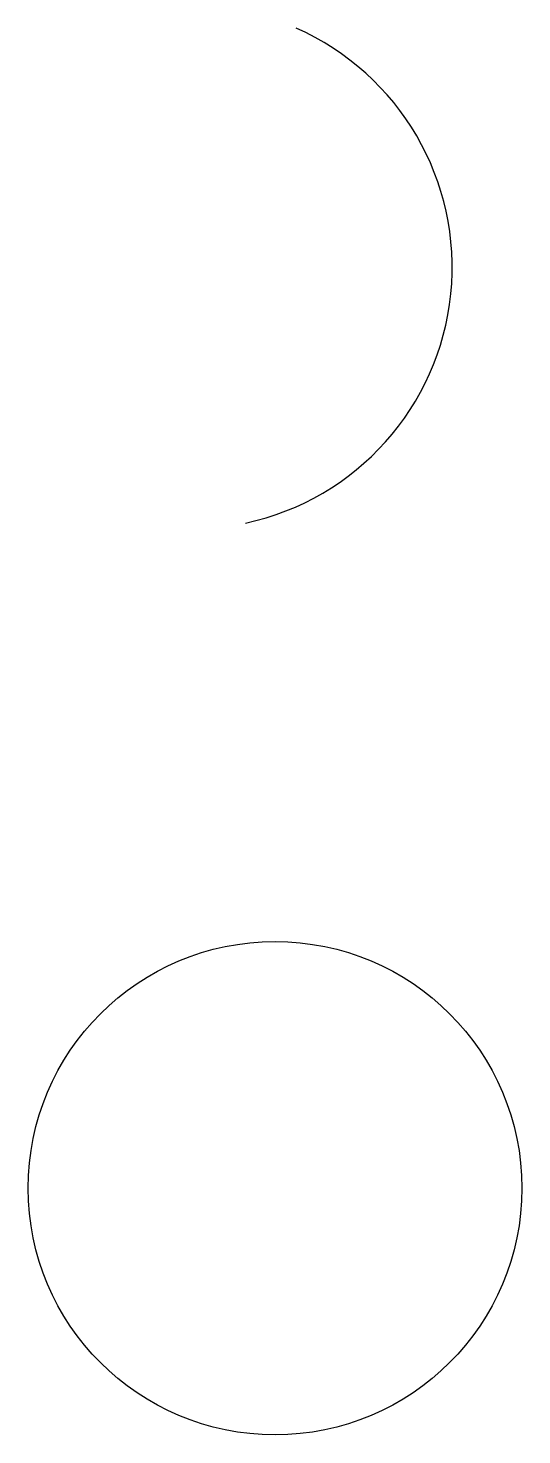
# Model space of a CAD drawing. Header units: millimetres. Extents: x 1552 to 2486, y 964 to 3627.
import ezdxf

# ---------------------------------------------------------------- set-up
doc = ezdxf.new("R2010")
doc.units = ezdxf.units.MM
doc.layers.add('coña', color=6, linetype='Continuous')

# ---------------------------------------------------------------- blocks, each defined once
blk = doc.blocks.new('circulo')
blk.add_circle((0, 0), 467)

msp = doc.modelspace()

# ---------------------------------------------------------------- linework, layer by layer
at = {"layer": 'coña'}
msp.add_arc((1859.3, 3173.9), 495.1, 282.1705, 66.1885, dxfattribs=at)

# ---------------------------------------------------------------- block references
msp.add_blockref('circulo', (2019.2, 1430.6), dxfattribs=at)

doc.saveas('drawing.dxf')
